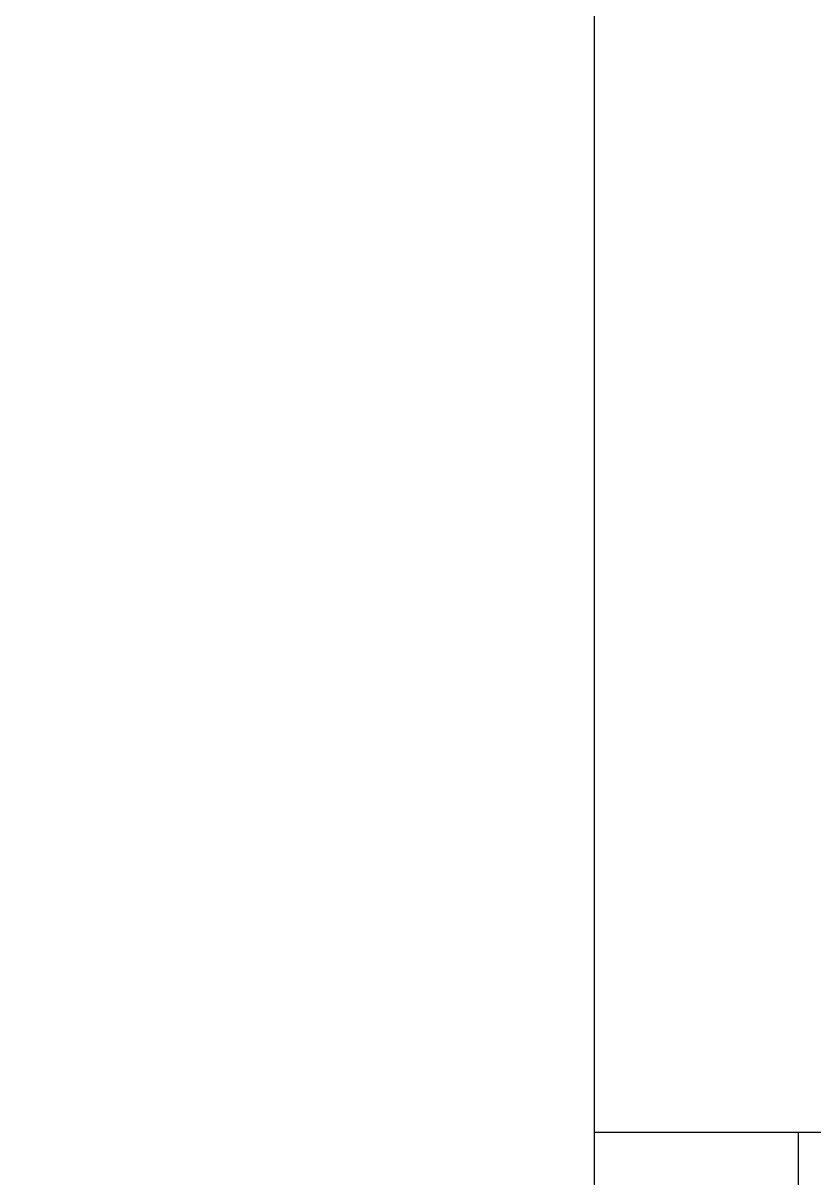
# Model space of a CAD drawing. Header units: millimetres. Extents: x 13515 to 183937, y -33900 to -660.
# Drawn here: x 118718.79 to 118727.9, y -19316.11 to -19302.81 of the extents above; entities that cross this region are included whole.
import ezdxf

# ---------------------------------------------------------------- set-up
doc = ezdxf.new("R2010")
doc.units = ezdxf.units.MM
doc.header["$LTSCALE"] = 100
doc.header["$MEASUREMENT"] = 0
doc.layers.get('0').update_dxf_attribs({"linetype": 'CONTINUOUS'})
doc.layers.add('ELE9', color=9, linetype='CONTINUOUS')

# ---------------------------------------------------------------- blocks, each defined once
blk = doc.blocks.new('FGHJ')
at = {"layer": 'ELE9', "ltscale": 0.1}
blk.add_line((37004849.07, 59846.34), (37004849.07, 57146.34), dxfattribs=at)
for points in [[(37030999.07, 67646.34), (37004299.07, 67646.34, 0.414214), (36980799.07, 44146.34), (36980799.07, 24146.34)], [(37030999.07, 67346.34), (37004299.07, 67346.34, 0.414214), (36981099.07, 44146.34), (36981099.07, 24146.34)]]:
    blk.add_lwpolyline(points, format="xyb", dxfattribs=at)
for points in [[(37004699.07, 59846.34), (37004699.07, 61246.34)], [(36998874.07, 57296.34), (37004699.07, 57296.34), (37004699.07, 59846.34)], [(37004849.07, 59846.34), (37004699.07, 59846.34)], [(37005149.07, 59846.34), (37004849.07, 59846.34)]]:
    blk.add_lwpolyline(points, dxfattribs=at)

msp = doc.modelspace()

# ---------------------------------------------------------------- block references
at = {"xscale": 0.01565102769230769, "yscale": 0.01565102769230769, "zscale": 0.01565102769230769}
msp.add_blockref('FGHJ', (-460436.194, -20252.242), dxfattribs=at)

doc.saveas('drawing.dxf')
